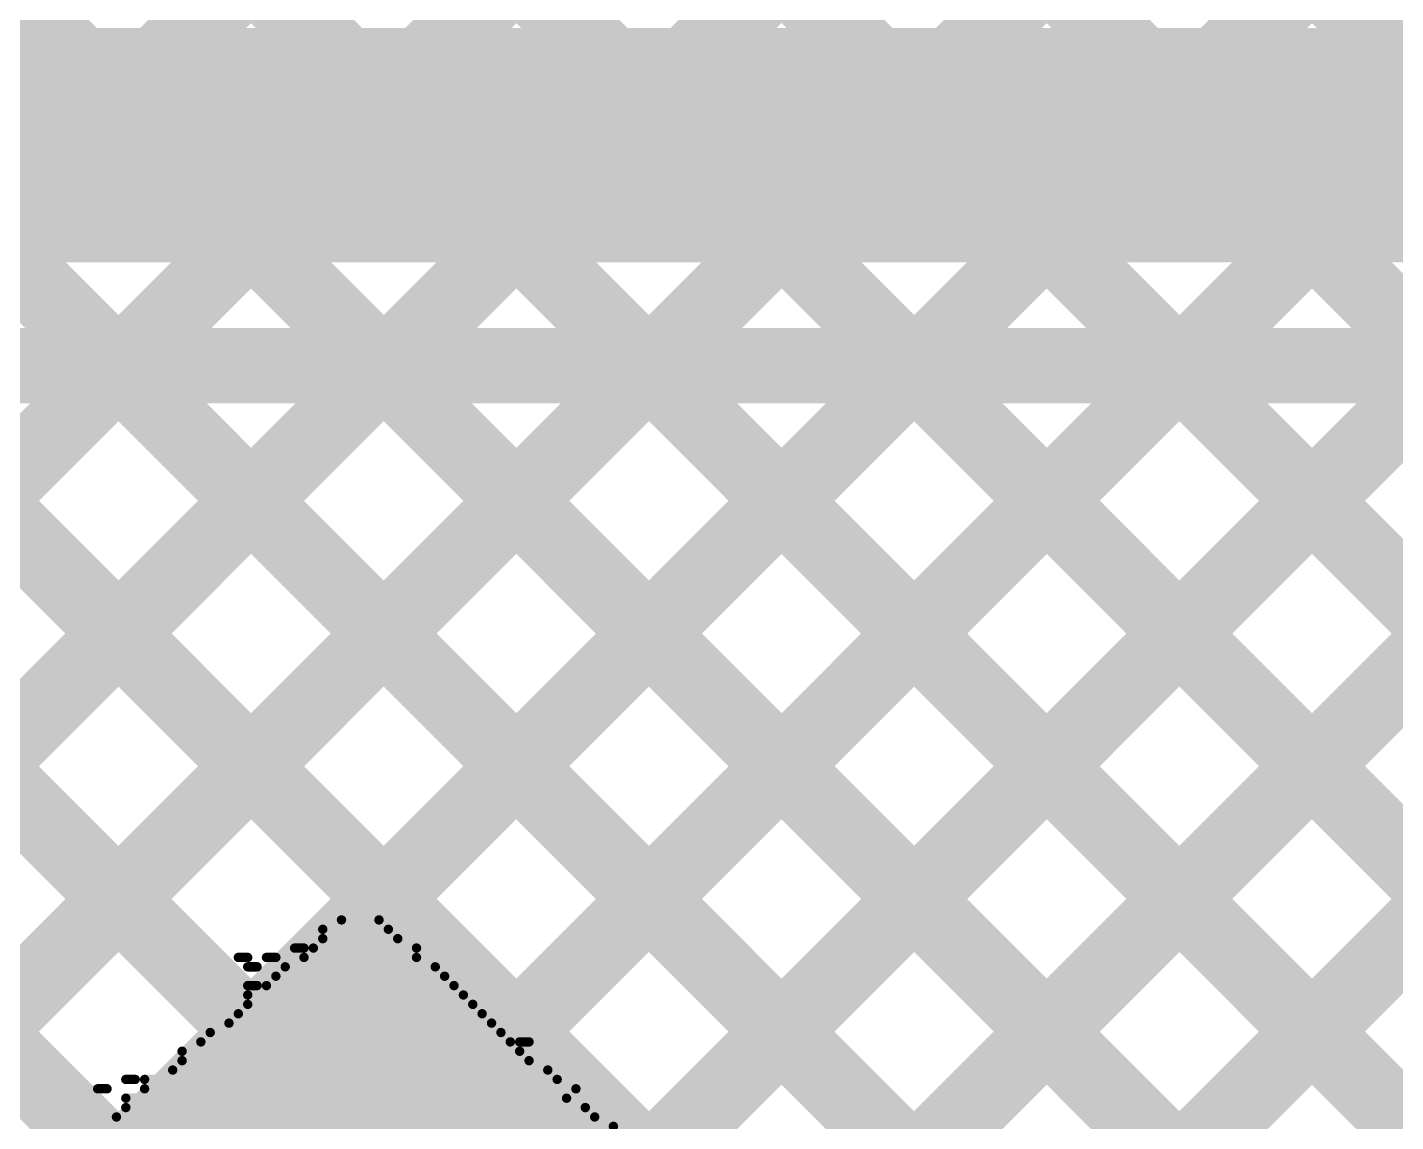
# Model space of a CAD drawing. Header units: millimetres. Extents: x 2.49 to 5.65, y 1.36 to 4.13.
# Drawn here: x 4.1905 to 4.3364, y 3.7239 to 3.8405 of the extents above; entities that cross this region are included whole.
import ezdxf

# ---------------------------------------------------------------- set-up
doc = ezdxf.new("R2010")
doc.units = ezdxf.units.MM
doc.header["$MEASUREMENT"] = 0
for name, color, linetype in [('BottomLayer', 5, 'Continuous'), ('TopLayer', 1, 'Continuous'), ('TopOverlay', 2, 'Continuous')]:
    doc.layers.add(name, color=color, linetype=linetype)

msp = doc.modelspace()

# ---------------------------------------------------------------- linework, layer by layer
at = {"layer": 'BottomLayer'}
for points, const_width in [([(4.106, 3.828), (4.618, 3.828)], 0.025), ([(3.6545, 3.14538), (4.31362, 3.8045)], 0.008), ([(3.6545, 3.1171), (4.3419, 3.8045)], 0.008), ([(3.6545, 3.20195), (4.25705, 3.8045)], 0.008), ([(3.6545, 3.17367), (4.28533, 3.8045)], 0.008), ([(3.6545, 3.06053), (4.39847, 3.8045)], 0.008), ([(3.6545, 3.08882), (4.37018, 3.8045)], 0.008), ([(3.6545, 3.23024), (4.22876, 3.8045)], 0.008), ([(3.6545, 3.25852), (4.20048, 3.8045)], 0.008), ([(4.11573, 3.8045), (4.55, 3.8045)], 0.008), ([(4.14338, 3.8045), (5.085, 2.86288)], 0.008), ([(4.17167, 3.8045), (5.10717, 2.869)], 0.008), ([(4.19995, 3.8045), (5.08591, 2.91854)], 0.008), ([(4.22823, 3.8045), (5.09097, 2.94176)], 0.008), ([(4.25652, 3.8045), (5.10442, 2.9566)], 0.008), ([(4.2848, 3.8045), (5.12545, 2.96386)], 0.008), ([(4.31309, 3.8045), (5.221, 2.89659)], 0.008), ([(4.11542, 3.80418), (5.085, 2.8346)], 0.008)]:
    msp.add_lwpolyline(points, dxfattribs=dict(at, const_width=const_width))
at = {"layer": 'BottomLayer', "const_width": 0.004}
for points in [[(4.19795, 3.8045, 1), (4.20195, 3.8045, 1)], [(4.19848, 3.8045, 1), (4.20248, 3.8045, 1)], [(4.22623, 3.8045, 1), (4.23023, 3.8045, 1)], [(4.22676, 3.8045, 1), (4.23076, 3.8045, 1)], [(4.25452, 3.8045, 1), (4.25852, 3.8045, 1)], [(4.25505, 3.8045, 1), (4.25905, 3.8045, 1)], [(4.2828, 3.8045, 1), (4.2868, 3.8045, 1)], [(4.28333, 3.8045, 1), (4.28733, 3.8045, 1)], [(4.31109, 3.8045, 1), (4.31509, 3.8045, 1)], [(4.31162, 3.8045, 1), (4.31562, 3.8045, 1)]]:
    msp.add_lwpolyline(points, format="xyb", close=True, dxfattribs=at)
at = {"layer": 'TopLayer', "const_width": 0.008}
for points in [[(4.11447, 3.5205), (4.56, 3.96603)], [(3.94477, 3.5205), (4.37976, 3.9555)], [(4.02962, 3.5205), (4.46462, 3.9555)], [(4.16209, 3.9555), (5.174, 2.94359)], [(4.02976, 3.88984), (4.97464, 2.94496)], [(4.11762, 3.88683), (5.05949, 2.94496)], [(4.20376, 3.88555), (5.12545, 2.96386)], [(4.28984, 3.88431), (5.15275, 3.0214)], [(4.0579, 3.5205), (4.4148, 3.8774)], [(3.97305, 3.5205), (4.32902, 3.87647)], [(3.8882, 3.5205), (4.24327, 3.87557)], [(4.1071, 3.86907), (5.03121, 2.94496)], [(4.16457, 3.86817), (5.08778, 2.94496)], [(4.19256, 3.86846), (5.10442, 2.9566)], [(4.27798, 3.86789), (5.174, 2.97187)], [(4.08143, 3.86645), (5.00292, 2.94496)], [(3.91648, 3.5205), (4.26051, 3.86453)], [(4.00134, 3.5205), (4.34559, 3.86476)], [(4.08619, 3.5205), (4.43073, 3.86505)]]:
    msp.add_lwpolyline(points, dxfattribs=at)
at = {"layer": 'TopOverlay', "const_width": 0.001}
for points in [[(4.224, 3.74543), (4.228, 3.74543)], [(4.222, 3.74443), (4.229, 3.74443)], [(4.219, 3.74243), (4.22, 3.74243)], [(4.221, 3.74243), (4.232, 3.74243)], [(4.222, 3.74343), (4.23, 3.74343)], [(4.213, 3.74143), (4.214, 3.74143)], [(4.216, 3.74143), (4.217, 3.74143)], [(4.22, 3.74143), (4.232, 3.74143)], [(4.214, 3.74043), (4.215, 3.74043)], [(4.217, 3.73943), (4.235, 3.73943)], [(4.218, 3.74043), (4.234, 3.74043)], [(4.214, 3.73843), (4.215, 3.73843)], [(4.216, 3.73843), (4.236, 3.73843)], [(4.214, 3.73743), (4.237, 3.73743)], [(4.214, 3.73643), (4.238, 3.73643)], [(4.213, 3.73543), (4.239, 3.73543)], [(4.212, 3.73443), (4.24, 3.73443)], [(4.209, 3.73243), (4.242, 3.73243)], [(4.21, 3.73343), (4.241, 3.73343)], [(4.243, 3.73243), (4.244, 3.73243)], [(4.207, 3.73143), (4.243, 3.73143)], [(4.206, 3.72943), (4.246, 3.72943)], [(4.207, 3.73043), (4.244, 3.73043)], [(4.201, 3.72843), (4.202, 3.72843)], [(4.203, 3.72843), (4.247, 3.72843)], [(4.198, 3.72743), (4.199, 3.72743)], [(4.201, 3.72643), (4.248, 3.72643)], [(4.203, 3.72743), (4.249, 3.72743)], [(4.201, 3.72543), (4.25, 3.72543)], [(4.198, 3.72343), (4.253, 3.72343)], [(4.2, 3.72443), (4.251, 3.72443)]]:
    msp.add_lwpolyline(points, dxfattribs=at)
at = {"layer": 'TopOverlay', "const_width": 0.0005}
for points in [[(4.22375, 3.74543, 1), (4.22425, 3.74543, 1)], [(4.22775, 3.74543, 1), (4.22825, 3.74543, 1)], [(4.22175, 3.74443, 1), (4.22225, 3.74443, 1)], [(4.22875, 3.74443, 1), (4.22925, 3.74443, 1)], [(4.21875, 3.74243, 1), (4.21925, 3.74243, 1)], [(4.21975, 3.74243, 1), (4.22025, 3.74243, 1)], [(4.22075, 3.74243, 1), (4.22125, 3.74243, 1)], [(4.22175, 3.74343, 1), (4.22225, 3.74343, 1)], [(4.22975, 3.74343, 1), (4.23025, 3.74343, 1)], [(4.23175, 3.74243, 1), (4.23225, 3.74243, 1)], [(4.21275, 3.74143, 1), (4.21325, 3.74143, 1)], [(4.21375, 3.74143, 1), (4.21425, 3.74143, 1)], [(4.21575, 3.74143, 1), (4.21625, 3.74143, 1)], [(4.21675, 3.74143, 1), (4.21725, 3.74143, 1)], [(4.21975, 3.74143, 1), (4.22025, 3.74143, 1)], [(4.23175, 3.74143, 1), (4.23225, 3.74143, 1)], [(4.21375, 3.74043, 1), (4.21425, 3.74043, 1)], [(4.21475, 3.74043, 1), (4.21525, 3.74043, 1)], [(4.21675, 3.73943, 1), (4.21725, 3.73943, 1)], [(4.21775, 3.74043, 1), (4.21825, 3.74043, 1)], [(4.23375, 3.74043, 1), (4.23425, 3.74043, 1)], [(4.23475, 3.73943, 1), (4.23525, 3.73943, 1)], [(4.21375, 3.73843, 1), (4.21425, 3.73843, 1)], [(4.21475, 3.73843, 1), (4.21525, 3.73843, 1)], [(4.21575, 3.73843, 1), (4.21625, 3.73843, 1)], [(4.23575, 3.73843, 1), (4.23625, 3.73843, 1)], [(4.21375, 3.73743, 1), (4.21425, 3.73743, 1)], [(4.21375, 3.73643, 1), (4.21425, 3.73643, 1)], [(4.23675, 3.73743, 1), (4.23725, 3.73743, 1)], [(4.23775, 3.73643, 1), (4.23825, 3.73643, 1)], [(4.21275, 3.73543, 1), (4.21325, 3.73543, 1)], [(4.23875, 3.73543, 1), (4.23925, 3.73543, 1)], [(4.21175, 3.73443, 1), (4.21225, 3.73443, 1)], [(4.23975, 3.73443, 1), (4.24025, 3.73443, 1)], [(4.20875, 3.73243, 1), (4.20925, 3.73243, 1)], [(4.20975, 3.73343, 1), (4.21025, 3.73343, 1)], [(4.24075, 3.73343, 1), (4.24125, 3.73343, 1)], [(4.24175, 3.73243, 1), (4.24225, 3.73243, 1)], [(4.24275, 3.73243, 1), (4.24325, 3.73243, 1)], [(4.24375, 3.73243, 1), (4.24425, 3.73243, 1)], [(4.20675, 3.73143, 1), (4.20725, 3.73143, 1)], [(4.24275, 3.73143, 1), (4.24325, 3.73143, 1)], [(4.20575, 3.72943, 1), (4.20625, 3.72943, 1)], [(4.20675, 3.73043, 1), (4.20725, 3.73043, 1)], [(4.24375, 3.73043, 1), (4.24425, 3.73043, 1)], [(4.24575, 3.72943, 1), (4.24625, 3.72943, 1)], [(4.20075, 3.72843, 1), (4.20125, 3.72843, 1)], [(4.20175, 3.72843, 1), (4.20225, 3.72843, 1)], [(4.20275, 3.72843, 1), (4.20325, 3.72843, 1)], [(4.24675, 3.72843, 1), (4.24725, 3.72843, 1)], [(4.19775, 3.72743, 1), (4.19825, 3.72743, 1)], [(4.19875, 3.72743, 1), (4.19925, 3.72743, 1)], [(4.20075, 3.72643, 1), (4.20125, 3.72643, 1)], [(4.20275, 3.72743, 1), (4.20325, 3.72743, 1)], [(4.24775, 3.72643, 1), (4.24825, 3.72643, 1)], [(4.24875, 3.72743, 1), (4.24925, 3.72743, 1)], [(4.20075, 3.72543, 1), (4.20125, 3.72543, 1)], [(4.24975, 3.72543, 1), (4.25025, 3.72543, 1)], [(4.19975, 3.72443, 1), (4.20025, 3.72443, 1)], [(4.25075, 3.72443, 1), (4.25125, 3.72443, 1)], [(4.25275, 3.72343, 1), (4.25325, 3.72343, 1)]]:
    msp.add_lwpolyline(points, format="xyb", close=True, dxfattribs=at)

doc.saveas('drawing.dxf')
